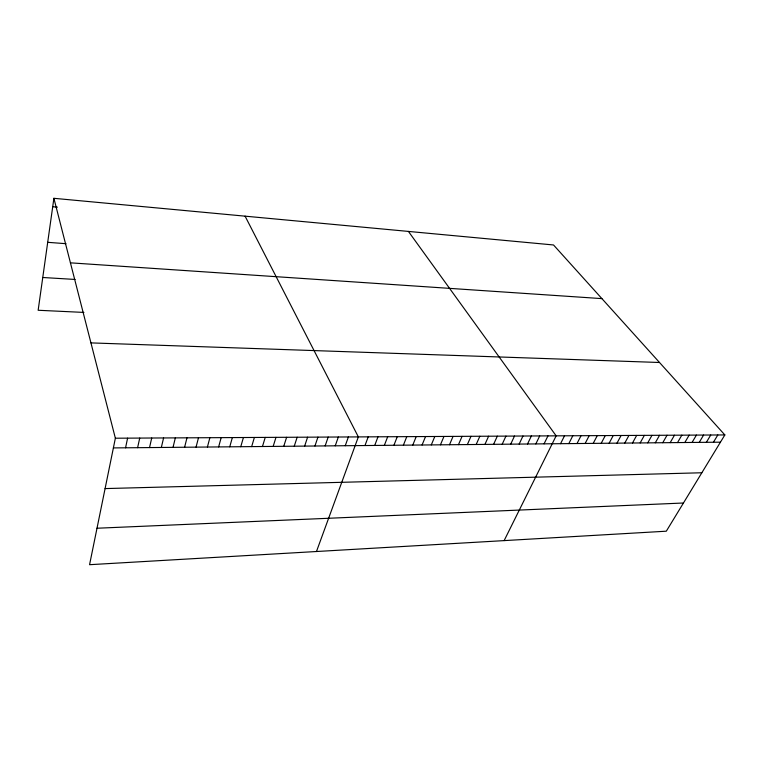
<?xml version="1.0" encoding="UTF-8"?>
<svg xmlns="http://www.w3.org/2000/svg" width="763" height="763" viewBox="0 0 763 763"><rect width="100%" height="100%" fill="white"/><g stroke="black" fill="none" stroke-linecap="round" stroke-linejoin="round"><path stroke-width="1.14" d="M53.896 198.304L115.366 438.21L89.567 564.696L666.309 531.191L724.85 434.939L553.528 244.971L53.896 198.304L38.15 310.264L83.911 312.42M125.561 447.805L127.602 438.143M137.607 447.69L139.724 438.086M149.538 447.585L151.713 438.019M161.336 447.471L163.587 437.952M173.029 447.356L175.337 437.895M184.598 447.252L186.973 437.828M196.053 447.137L198.485 437.771M207.402 447.032L209.882 437.704M218.628 446.927L221.175 437.647M229.749 446.822L232.353 437.581M240.765 446.717L243.416 437.523M251.666 446.613L254.375 437.466M262.462 446.508L265.228 437.409M273.164 446.412L275.977 437.352M283.75 446.307L286.621 437.294M294.251 446.212L297.16 437.237M304.637 446.117L307.603 437.18M314.938 446.012L317.942 437.123M325.133 445.916L328.185 437.065M335.234 445.821L338.333 437.018M345.248 445.726L348.386 436.961M316.473 551.515L358.352 436.903L245.085 216.158M364.981 445.544L368.214 436.856M374.719 445.449L377.99 436.798M384.361 445.354L387.68 436.751M393.918 445.268L397.275 436.694M403.389 445.182L406.784 436.646M412.783 445.087L416.207 436.598M422.082 445.001L425.544 436.541M431.295 444.915L434.805 436.493M440.432 444.829L443.971 436.446M449.493 444.743L453.06 436.398M458.468 444.657L462.073 436.35M467.366 444.571L471 436.302M476.179 444.486L479.851 436.255M484.925 444.409L488.625 436.207M493.594 444.324L497.323 436.159M502.188 444.247L505.945 436.112M510.705 444.161L514.5 436.064M519.145 444.085L522.97 436.026M527.519 443.999L531.372 435.978M535.826 443.923L539.708 435.931M544.057 443.847L547.968 435.883M504.133 540.614L556.151 435.845L408.415 231.418M560.557 443.694L564.525 435.797M568.826 443.608L572.813 435.749M577.019 443.532L581.034 435.711M585.154 443.456L589.189 435.663M593.204 443.379L597.276 435.625M601.196 443.303L605.288 435.578M609.122 443.227L613.233 435.539M616.981 443.16L621.111 435.492M624.773 443.084L628.922 435.454M632.498 443.007L636.676 435.406M640.157 442.941L644.354 435.368M647.758 442.864L651.974 435.33M655.293 442.798L659.537 435.291M662.77 442.721L667.034 435.244M670.181 442.654L674.463 435.206M677.534 442.588L681.836 435.168M684.831 442.511L689.151 435.129M692.07 442.445L696.409 435.091M699.251 442.378L703.6 435.053M706.376 442.311L710.744 435.015M713.434 442.244L717.821 434.977M97.006 528.234L683.448 503.008M105.084 488.587L701.836 472.764M113.382 447.919L720.444 442.178M115.366 438.21L724.85 434.939M90.94 342.892L659.518 362.492M42.757 277.494L75.108 279.449M70.425 262.834L601.912 298.619M47.707 242.319L65.999 243.693M52.714 206.725L57.387 207.154"/></g></svg>
